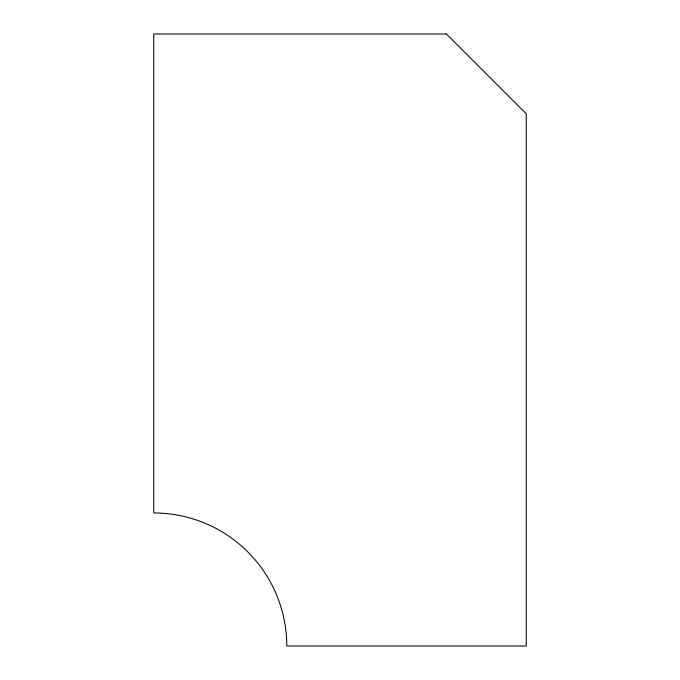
<?xml version="1.0" encoding="UTF-8"?>
<svg xmlns="http://www.w3.org/2000/svg" width="680" height="680" viewBox="0 0 680 680"><rect width="100%" height="100%" fill="white"/><g stroke="black" fill="none" stroke-linecap="round" stroke-linejoin="round"><path stroke-width="1.02" d="M446.437 34L153.739 34L153.739 512.958A133.042 133.042 0 0 1 286.781 646L526.26 646L526.26 113.823L446.437 34"/></g></svg>
